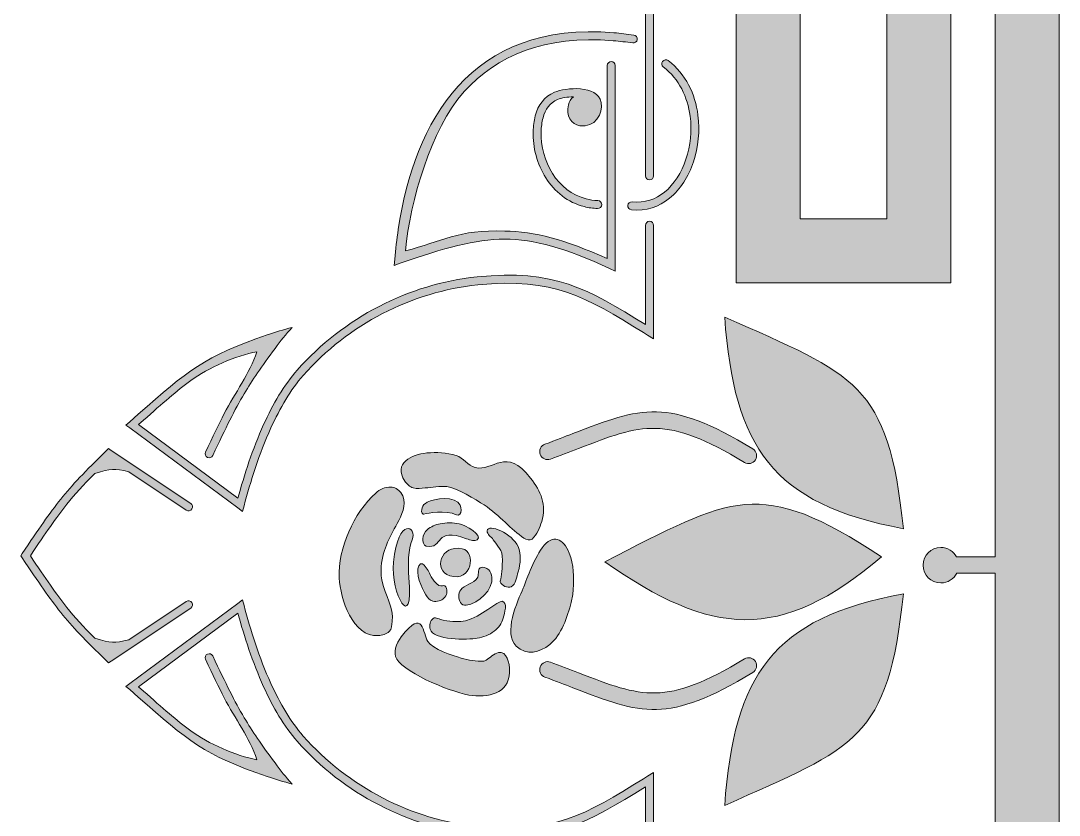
# Model space of a CAD drawing. Header units: inches. Extents: x -204 to 799, y -84 to 925.
# Drawn here: x 463.1 to 799.1, y 49.3 to 306.3 of the extents above; entities that cross this region are included whole.
import ezdxf

# ---------------------------------------------------------------- set-up
doc = ezdxf.new("R2010")
doc.units = ezdxf.units.IN
doc.header["$MEASUREMENT"] = 0
doc.layers.add('图层 1', color=7, linetype='Continuous')

# ---------------------------------------------------------------- blocks, each defined once
blk = doc.blocks.new('block 2')
at = {"layer": '图层 1', "true_color": 0xffffff}
h = blk.add_hatch(color=7, dxfattribs=at)
h.dxf.hatch_style = 2
edge = h.paths.add_edge_path()
edge.add_spline(control_points=[(778.76, 807.71), (778.76, 807.71), (778.76, 504.27), (778.76, 504.27), (778.76, 504.27), (764.02, 504.27), (764.02, 504.27), (764.02, 504.27), (764.02, 596.16), (764.02, 596.16), (764.02, 596.16), (764.02, 606.51), (764.02, 606.51), (764.02, 606.51), (753.67, 606.51), (753.67, 606.51), (753.67, 606.51), (704.9, 606.51), (704.9, 606.51), (704.9, 606.51), (694.55, 606.51), (694.55, 606.51), (694.55, 606.51), (694.55, 596.16), (694.55, 596.16), (694.55, 596.16), (694.55, 434.09), (694.55, 434.09), (694.55, 434.09), (694.55, 393.97), (694.55, 393.97), (694.55, 393.97), (694.55, 231.89), (694.55, 231.89), (694.55, 231.89), (694.55, 221.54), (694.55, 221.54), (694.55, 221.54), (704.9, 221.54), (704.9, 221.54), (704.9, 221.54), (753.67, 221.54), (753.67, 221.54), (753.67, 221.54), (764.02, 221.54), (764.02, 221.54), (764.02, 221.54), (764.02, 231.89), (764.02, 231.89), (764.02, 231.89), (764.02, 323.8), (764.02, 323.8), (764.02, 323.8), (778.43, 323.8), (778.43, 323.8), (778.43, 323.8), (778.43, 164.88), (778.43, 164.88), (778.43, 164.88), (778.43, 132.86), (778.43, 132.86), (778.43, 132.86), (765.89, 132.86), (765.89, 132.86), (764.92, 134.68), (763.01, 135.93), (760.8, 135.93), (757.63, 135.93), (755.06, 133.36), (755.06, 130.18), (755.06, 127.01), (757.63, 124.44), (760.8, 124.44), (763.07, 124.44), (765.03, 125.77), (765.97, 127.67), (765.97, 127.67), (778.43, 127.67), (778.43, 127.67), (778.43, 127.67), (778.43, 97.58), (778.43, 97.58), (778.43, 97.58), (778.43, -61.34), (778.43, -61.34), (778.43, -61.34), (764.02, -61.34), (764.02, -61.34), (764.02, -61.34), (764.02, 30.56), (764.02, 30.56), (764.02, 30.56), (764.02, 40.91), (764.02, 40.91), (764.02, 40.91), (753.67, 40.91), (753.67, 40.91), (753.67, 40.91), (704.9, 40.91), (704.9, 40.91), (704.9, 40.91), (694.55, 40.91), (694.55, 40.91), (694.55, 40.91), (694.55, 30.56), (694.55, 30.56), (694.55, 30.56), (694.55, -83.96), (694.55, -83.96), (694.55, -83.96), (715.26, -83.96), (715.26, -83.96), (715.26, -83.96), (715.26, 20.21), (715.26, 20.21), (715.26, 20.21), (743.32, 20.21), (743.32, 20.21), (743.32, 20.21), (743.32, -71.69), (743.32, -71.69), (743.32, -71.69), (743.32, -82.05), (743.32, -82.05), (743.32, -82.05), (753.67, -82.05), (753.67, -82.05), (753.67, -82.05), (788.78, -82.05), (788.78, -82.05), (788.78, -82.05), (799.13, -82.05), (799.13, -82.05), (799.13, -82.05), (799.13, -71.69), (799.13, -71.69), (799.13, -71.69), (799.13, 97.58), (799.13, 97.58), (799.13, 97.58), (799.13, 164.88), (799.13, 164.88), (799.13, 164.88), (799.13, 334.15), (799.13, 334.15), (799.13, 334.15), (799.13, 344.5), (799.13, 344.5), (799.13, 344.5), (788.78, 344.5), (788.78, 344.5), (788.78, 344.5), (753.67, 344.5), (753.67, 344.5), (753.67, 344.5), (743.32, 344.5), (743.32, 344.5), (743.32, 344.5), (743.32, 334.15), (743.32, 334.15), (743.32, 334.15), (743.32, 242.25), (743.32, 242.25), (743.32, 242.25), (715.26, 242.25), (715.26, 242.25), (715.26, 242.25), (715.26, 393.97), (715.26, 393.97), (715.26, 393.97), (715.26, 434.09), (715.26, 434.09), (715.26, 434.09), (715.26, 585.81), (715.26, 585.81), (715.26, 585.81), (743.32, 585.81), (743.32, 585.81), (743.32, 585.81), (743.32, 493.9), (743.32, 493.9), (743.32, 493.9), (743.32, 483.55), (743.32, 483.55), (743.32, 483.55), (753.67, 483.55), (753.67, 483.55), (753.67, 483.55), (788.78, 483.55), (788.78, 483.55), (788.78, 483.55), (799.13, 483.55), (799.13, 483.55), (799.13, 483.55), (799.13, 493.9), (799.13, 493.9), (799.13, 493.9), (799.13, 853.12), (799.13, 853.12), (799.13, 853.12), (776.62, 841.67), (776.62, 841.67), (778.15, 831.7), (778.76, 820.39), (778.76, 807.71)], knot_values=[0, 0, 0, 0, 1, 1, 1, 2, 2, 2, 3, 3, 3, 4, 4, 4, 5, 5, 5, 6, 6, 6, 7, 7, 7, 8, 8, 8, 9, 9, 9, 10, 10, 10, 11, 11, 11, 12, 12, 12, 13, 13, 13, 14, 14, 14, 15, 15, 15, 16, 16, 16, 17, 17, 17, 18, 18, 18, 19, 19, 19, 20, 20, 20, 21, 21, 21, 22, 22, 22, 23, 23, 23, 24, 24, 24, 25, 25, 25, 26, 26, 26, 27, 27, 27, 28, 28, 28, 29, 29, 29, 30, 30, 30, 31, 31, 31, 32, 32, 32, 33, 33, 33, 34, 34, 34, 35, 35, 35, 36, 36, 36, 37, 37, 37, 38, 38, 38, 39, 39, 39, 40, 40, 40, 41, 41, 41, 42, 42, 42, 43, 43, 43, 44, 44, 44, 45, 45, 45, 46, 46, 46, 47, 47, 47, 48, 48, 48, 49, 49, 49, 50, 50, 50, 51, 51, 51, 52, 52, 52, 53, 53, 53, 54, 54, 54, 55, 55, 55, 56, 56, 56, 57, 57, 57, 58, 58, 58, 59, 59, 59, 60, 60, 60, 61, 61, 61, 62, 62, 62, 63, 63, 63, 64, 64, 64, 65, 65, 65, 66, 66, 66, 67, 67, 67, 68, 68, 68, 68], degree=3, periodic=1)
h = blk.add_hatch(color=7, dxfattribs=at)
h.dxf.hatch_style = 2
edge = h.paths.add_edge_path()
edge.add_spline(control_points=[(665.24, 256.14), (665.24, 255.42), (665.82, 254.85), (666.54, 254.85), (667.25, 254.85), (667.83, 255.42), (667.83, 256.14), (667.83, 256.14), (667.83, 435.85), (667.83, 435.85), (667.83, 435.85), (667.82, 435.85), (667.82, 435.85), (667.71, 456.47), (667.4, 473.21), (666.45, 489.86), (665.5, 506.55), (663.9, 523.18), (661.23, 543.56), (661.13, 544.27), (660.49, 544.77), (659.78, 544.68), (659.07, 544.59), (658.57, 543.94), (658.67, 543.23), (661.33, 522.94), (662.92, 506.36), (663.87, 489.72), (664.83, 473.06), (665.13, 456.37), (665.25, 435.85), (665.25, 435.85), (665.24, 435.85), (665.24, 435.85), (665.24, 435.85), (665.24, 256.14), (665.24, 256.14)], knot_values=[0, 0, 0, 0, 1, 1, 1, 2, 2, 2, 3, 3, 3, 4, 4, 4, 5, 5, 5, 6, 6, 6, 7, 7, 7, 8, 8, 8, 9, 9, 9, 10, 10, 10, 11, 11, 11, 12, 12, 12, 12], degree=3, periodic=1)
h = blk.add_hatch(color=7, dxfattribs=at)
h.dxf.hatch_style = 2
edge = h.paths.add_edge_path()
edge.add_spline(control_points=[(661.1, 299.12), (661.79, 299.01), (662.46, 299.5), (662.55, 300.2), (662.66, 300.91), (662.17, 301.57), (661.46, 301.67), (659.26, 301.99), (657.11, 302.25), (655.04, 302.42), (631.85, 304.39), (615.69, 297.23), (604.66, 285.16), (593.68, 273.16), (587.84, 256.32), (585.24, 238.81), (584.76, 235.6), (584.39, 232.37), (584.12, 229.17), (584.12, 229.17), (583.95, 227.19), (583.95, 227.19), (583.95, 227.19), (585.83, 227.84), (585.83, 227.84), (600.18, 232.77), (609.95, 235.66), (619.67, 235.66), (629.36, 235.67), (639.18, 232.79), (653.63, 226.19), (653.63, 226.19), (655.46, 225.35), (655.46, 225.35), (655.46, 225.35), (655.46, 227.35), (655.46, 227.35), (655.46, 227.35), (655.46, 291.82), (655.46, 291.82), (655.46, 292.54), (654.87, 293.12), (654.16, 293.12), (653.45, 293.12), (652.86, 292.54), (652.86, 291.82), (652.86, 291.82), (652.86, 229.35), (652.86, 229.35), (639.05, 235.54), (629.36, 238.25), (619.67, 238.25), (604.56, 238.91), (599.43, 234.85), (587.52, 231.89), (589.14, 248), (595.67, 271), (606.55, 283.42), (617.07, 294.93), (632.54, 301.73), (654.82, 299.85), (656.87, 299.67), (658.96, 299.43), (661.1, 299.12)], knot_values=[0, 0, 0, 0, 1, 1, 1, 2, 2, 2, 3, 3, 3, 4, 4, 4, 5, 5, 5, 6, 6, 6, 7, 7, 7, 8, 8, 8, 9, 9, 9, 10, 10, 10, 11, 11, 11, 12, 12, 12, 13, 13, 13, 14, 14, 14, 15, 15, 15, 16, 16, 16, 17, 17, 17, 18, 18, 18, 19, 19, 19, 20, 20, 20, 21, 21, 21, 21], degree=3, periodic=1)
h = blk.add_hatch(color=7, dxfattribs=at)
h.dxf.hatch_style = 2
edge = h.paths.add_edge_path()
edge.add_spline(control_points=[(672.57, 293.41), (672.01, 293.84), (671.2, 293.73), (670.77, 293.16), (670.34, 292.6), (670.45, 291.79), (671.01, 291.36), (676.11, 287.48), (678.87, 281.63), (679.68, 275.44), (680.29, 270.73), (679.77, 265.84), (678.31, 261.48), (676.86, 257.17), (674.5, 253.4), (671.4, 250.88), (668.52, 248.55), (664.97, 247.3), (660.93, 247.73), (660.22, 247.8), (659.58, 247.28), (659.51, 246.58), (659.44, 245.86), (659.96, 245.23), (660.67, 245.16), (665.44, 244.65), (669.62, 246.13), (673.02, 248.88), (676.52, 251.71), (679.16, 255.9), (680.76, 260.66), (682.33, 265.38), (682.9, 270.68), (682.22, 275.78), (681.35, 282.59), (678.27, 289.08), (672.57, 293.41)], knot_values=[0, 0, 0, 0, 1, 1, 1, 2, 2, 2, 3, 3, 3, 4, 4, 4, 5, 5, 5, 6, 6, 6, 7, 7, 7, 8, 8, 8, 9, 9, 9, 10, 10, 10, 11, 11, 11, 12, 12, 12, 12], degree=3, periodic=1)
h = blk.add_hatch(color=7, dxfattribs=at)
h.dxf.hatch_style = 2
edge = h.paths.add_edge_path()
edge.add_spline(control_points=[(640.27, 279.15), (639.42, 275.53), (641.29, 272.8), (644.01, 272.36), (648.76, 271.57), (651.69, 276.28), (650.93, 279.89), (649.69, 285.66), (639.37, 284.71), (635.78, 283.17), (632.44, 281.74), (630.44, 279.04), (629.56, 275.51), (629.16, 273.9), (628.93, 272.22), (628.88, 270.51), (628.71, 265.31), (630.15, 259.92), (632.97, 255.48), (635.82, 251.02), (640.06, 247.52), (645.46, 246.17), (646.81, 245.83), (648.24, 245.62), (649.75, 245.56), (650.46, 245.55), (651.06, 246.1), (651.08, 246.82), (651.1, 247.53), (650.54, 248.13), (649.83, 248.14), (648.53, 248.19), (647.27, 248.36), (646.09, 248.67), (641.39, 249.84), (637.66, 252.93), (635.15, 256.88), (632.61, 260.87), (631.31, 265.74), (631.46, 270.43), (631.51, 271.93), (631.71, 273.44), (632.07, 274.88), (632.76, 277.64), (634.28, 279.72), (636.78, 280.8), (638.17, 281.39), (639.88, 281.7), (641.94, 281.67), (641.06, 281.04), (640.52, 280.17), (640.27, 279.15)], knot_values=[0, 0, 0, 0, 1, 1, 1, 2, 2, 2, 3, 3, 3, 4, 4, 4, 5, 5, 5, 6, 6, 6, 7, 7, 7, 8, 8, 8, 9, 9, 9, 10, 10, 10, 11, 11, 11, 12, 12, 12, 13, 13, 13, 14, 14, 14, 15, 15, 15, 16, 16, 16, 17, 17, 17, 17], degree=3, periodic=1)
h = blk.add_hatch(color=7, dxfattribs=at)
h.dxf.hatch_style = 2
edge = h.paths.add_edge_path()
edge.add_spline(control_points=[(522.9, 166.79), (522.6, 166.14), (522.87, 165.37), (523.53, 165.07), (524.17, 164.77), (524.94, 165.05), (525.23, 165.7), (529.5, 174.78), (532.24, 180.38), (535.39, 185.65), (538.01, 190.06), (540.95, 194.32), (545.37, 200.31), (547.18, 202.78), (548.83, 204.82), (550.85, 207.11), (548.1, 206.37), (545.53, 205.62), (542.82, 204.69), (522.43, 197.76), (517.05, 193.04), (501.08, 179.03), (501.08, 179.03), (498.31, 176.59), (498.31, 176.59), (498.31, 176.59), (497.1, 175.54), (497.1, 175.54), (497.1, 175.54), (498.39, 174.59), (498.39, 174.59), (498.39, 174.59), (533.32, 148.71), (533.32, 148.71), (533.32, 148.71), (534.86, 147.57), (534.86, 147.57), (534.86, 147.57), (535.34, 149.42), (535.34, 149.42), (537.36, 157.13), (540.21, 166.21), (544.02, 174.61), (546.94, 181), (550.4, 186.99), (554.47, 191.59), (561.75, 199.82), (570.55, 206.6), (580.18, 211.6), (589.8, 216.59), (600.29, 219.79), (610.97, 220.87), (635.59, 223.34), (645.76, 217.04), (664.55, 205.42), (664.55, 205.42), (665.85, 204.6), (665.85, 204.6), (665.85, 204.6), (667.83, 203.39), (667.83, 203.39), (667.83, 203.39), (667.83, 205.7), (667.83, 205.7), (667.83, 205.7), (667.83, 240.12), (667.83, 240.12), (667.83, 240.84), (667.25, 241.43), (666.54, 241.43), (665.82, 241.43), (665.24, 240.84), (665.24, 240.12), (665.24, 240.12), (665.24, 208.01), (665.24, 208.01), (646.38, 219.69), (635.91, 225.98), (610.72, 223.44), (599.69, 222.33), (588.9, 219.03), (579, 213.9), (569.08, 208.75), (560.03, 201.77), (552.54, 193.3), (548.28, 188.47), (544.67, 182.28), (541.67, 175.67), (538.1, 167.81), (535.35, 159.33), (533.34, 151.91), (533.34, 151.91), (501.21, 175.71), (501.21, 175.71), (501.21, 175.71), (502.78, 177.08), (502.78, 177.08), (508.98, 182.56), (513.56, 186.66), (518.06, 189.9), (523.73, 194), (532.62, 198.06), (539.51, 199.25), (537.14, 192.14), (532.35, 185.94), (528.91, 179.23), (527.15, 175.78), (525.26, 171.81), (522.9, 166.79)], knot_values=[0, 0, 0, 0, 1, 1, 1, 2, 2, 2, 3, 3, 3, 4, 4, 4, 5, 5, 5, 6, 6, 6, 7, 7, 7, 8, 8, 8, 9, 9, 9, 10, 10, 10, 11, 11, 11, 12, 12, 12, 13, 13, 13, 14, 14, 14, 15, 15, 15, 16, 16, 16, 17, 17, 17, 18, 18, 18, 19, 19, 19, 20, 20, 20, 21, 21, 21, 22, 22, 22, 23, 23, 23, 24, 24, 24, 25, 25, 25, 26, 26, 26, 27, 27, 27, 28, 28, 28, 29, 29, 29, 30, 30, 30, 31, 31, 31, 32, 32, 32, 33, 33, 33, 34, 34, 34, 35, 35, 35, 36, 36, 36, 36], degree=3, periodic=1)
h = blk.add_hatch(color=7, dxfattribs=at)
h.dxf.hatch_style = 2
edge = h.paths.add_edge_path()
edge.add_spline(control_points=[(690.86, 210.46), (693.93, 168.37), (706.2, 149.91), (748.71, 142), (743.73, 189.42), (733.33, 191.56), (690.86, 210.46)], knot_values=[0, 0, 0, 0, 1, 1, 1, 2, 2, 2, 2], degree=3, periodic=1)
h = blk.add_hatch(color=7, dxfattribs=at)
h.dxf.hatch_style = 2
edge = h.paths.add_edge_path()
edge.add_spline(control_points=[(634.48, 164.49), (637.49, 165.6), (640.65, 166.82), (643.58, 167.96), (664.07, 175.87), (671.8, 178.86), (697.28, 163.42), (698.5, 162.68), (700.08, 163.07), (700.83, 164.29), (701.56, 165.51), (701.17, 167.09), (699.96, 167.82), (672.3, 184.59), (663.93, 181.34), (641.71, 172.76), (639.1, 171.76), (636.28, 170.66), (632.71, 169.35), (631.37, 168.86), (630.68, 167.37), (631.17, 166.03), (631.66, 164.68), (633.14, 164), (634.48, 164.49)], knot_values=[0, 0, 0, 0, 1, 1, 1, 2, 2, 2, 3, 3, 3, 4, 4, 4, 5, 5, 5, 6, 6, 6, 7, 7, 7, 8, 8, 8, 8], degree=3, periodic=1)
h = blk.add_hatch(color=7, dxfattribs=at)
h.dxf.hatch_style = 2
edge = h.paths.add_edge_path()
edge.add_spline(control_points=[(628.57, 138.67), (630.15, 140.12), (631.01, 142.28), (631.64, 144.33), (633.28, 149.64), (631.38, 154.11), (628.07, 158.4), (620.13, 168.75), (615.89, 160.35), (610.13, 161.8), (607.77, 162.39), (606.29, 164.99), (603.98, 165.68), (600.92, 166.6), (597.61, 166.8), (594.44, 166.49), (589.5, 166.01), (583.61, 163.16), (587.31, 157.43), (587.96, 156.43), (588.94, 155.55), (590.06, 155.17), (591.29, 154.74), (592.66, 155.11), (593.96, 155.17), (596.27, 155.27), (598.6, 155.9), (600.91, 155.65), (604.07, 155.3), (610.35, 151.44), (613.04, 149.67), (618.07, 146.33), (621.86, 141.65), (625.83, 138.99), (626.58, 138.48), (627.89, 138.04), (628.57, 138.67)], knot_values=[0, 0, 0, 0, 1, 1, 1, 2, 2, 2, 3, 3, 3, 4, 4, 4, 5, 5, 5, 6, 6, 6, 7, 7, 7, 8, 8, 8, 9, 9, 9, 10, 10, 10, 11, 11, 11, 12, 12, 12, 12], degree=3, periodic=1)
h = blk.add_hatch(color=7, dxfattribs=at)
h.dxf.hatch_style = 2
edge = h.paths.add_edge_path()
edge.add_spline(control_points=[(518.44, 118.11), (518.04, 118.71), (517.23, 118.87), (516.63, 118.47), (516.63, 118.47), (498, 106.05), (498, 106.05), (493.23, 104.99), (492.42, 104.89), (486.99, 106.63), (483.29, 110.37), (480.55, 113.38), (478.01, 116.54), (474.44, 120.99), (471.21, 125.76), (466.17, 133.25), (471.21, 140.74), (474.44, 145.51), (478.01, 149.95), (480.55, 153.11), (483.29, 156.13), (486.99, 159.86), (492.42, 161.6), (493.23, 161.51), (498, 160.45), (498, 160.45), (516.63, 148.02), (516.63, 148.02), (517.23, 147.63), (518.04, 147.79), (518.44, 148.38), (518.83, 148.98), (518.67, 149.79), (518.08, 150.18), (518.08, 150.18), (492.36, 167.33), (492.36, 167.33), (492.36, 167.33), (491.49, 167.9), (491.49, 167.9), (491.49, 167.9), (490.74, 167.17), (490.74, 167.17), (483.87, 160.54), (479.75, 156.23), (476.01, 151.57), (472.27, 146.92), (468.91, 141.94), (463.54, 133.96), (463.54, 133.96), (463.07, 133.25), (463.07, 133.25), (463.07, 133.25), (463.54, 132.53), (463.54, 132.53), (468.91, 124.55), (472.27, 119.58), (476.01, 114.93), (479.75, 110.26), (483.87, 105.95), (490.74, 99.32), (490.74, 99.32), (491.49, 98.59), (491.49, 98.59), (491.49, 98.59), (492.36, 99.17), (492.36, 99.17), (492.36, 99.17), (518.08, 116.32), (518.08, 116.32), (518.67, 116.71), (518.83, 117.52), (518.44, 118.11)], knot_values=[0, 0, 0, 0, 1, 1, 1, 2, 2, 2, 3, 3, 3, 4, 4, 4, 5, 5, 5, 6, 6, 6, 7, 7, 7, 8, 8, 8, 9, 9, 9, 10, 10, 10, 11, 11, 11, 12, 12, 12, 13, 13, 13, 14, 14, 14, 15, 15, 15, 16, 16, 16, 17, 17, 17, 18, 18, 18, 19, 19, 19, 20, 20, 20, 21, 21, 21, 22, 22, 22, 23, 23, 23, 24, 24, 24, 24], degree=3, periodic=1)
h = blk.add_hatch(color=7, dxfattribs=at)
h.dxf.hatch_style = 2
edge = h.paths.add_edge_path()
edge.add_spline(control_points=[(652.03, 131.33), (686.59, 107.13), (708.67, 104.98), (741.64, 132.95), (701.75, 159.03), (693.5, 152.33), (652.03, 131.33)], knot_values=[0, 0, 0, 0, 1, 1, 1, 2, 2, 2, 2], degree=3, periodic=1)
h = blk.add_hatch(color=7, dxfattribs=at)
h.dxf.hatch_style = 2
edge = h.paths.add_edge_path()
edge.add_spline(control_points=[(585.38, 144.65), (586.84, 147.53), (588.23, 150.77), (586.02, 153.71), (585.29, 154.69), (584.02, 155.51), (582.79, 155.49), (581.04, 155.46), (579.22, 154.74), (577.94, 153.55), (570.88, 147), (565.67, 135.87), (566.13, 126.05), (566.45, 119.33), (570.49, 106.86), (578.75, 107.45), (580, 107.54), (581.41, 107.85), (582.3, 108.74), (583.1, 109.54), (583.15, 110.86), (583.28, 111.98), (583.81, 116.67), (581, 120.42), (580.04, 124.92), (579.7, 126.5), (579.57, 128.16), (579.72, 129.77), (580.29, 135.88), (582.81, 139.59), (585.38, 144.65)], knot_values=[0, 0, 0, 0, 1, 1, 1, 2, 2, 2, 3, 3, 3, 4, 4, 4, 5, 5, 5, 6, 6, 6, 7, 7, 7, 8, 8, 8, 9, 9, 9, 10, 10, 10, 10], degree=3, periodic=1)
h = blk.add_hatch(color=7, dxfattribs=at)
h.dxf.hatch_style = 2
edge = h.paths.add_edge_path()
edge.add_spline(control_points=[(594.6, 150.57), (593.73, 150.12), (593.22, 149.5), (592.98, 148.79), (592.74, 148.08), (592.61, 146.99), (593.3, 146.68), (593.39, 146.66), (598.51, 148.05), (602.68, 147.01), (603.77, 146.74), (604.48, 146.06), (605.12, 146.68), (605.75, 147.32), (605.7, 148.69), (605.28, 149.6), (603.76, 152.84), (596.82, 151.71), (594.6, 150.57)], knot_values=[0, 0, 0, 0, 1, 1, 1, 2, 2, 2, 3, 3, 3, 4, 4, 4, 5, 5, 5, 6, 6, 6, 6], degree=3, periodic=1)
h = blk.add_hatch(color=7, dxfattribs=at)
h.dxf.hatch_style = 2
edge = h.paths.add_edge_path()
edge.add_spline(control_points=[(588.69, 126.21), (588.33, 130.31), (588.43, 135.26), (589.75, 138.44), (591.45, 142.55), (585.18, 146.22), (583.66, 131.17), (582.62, 121.05), (590.33, 107.7), (588.69, 126.21)], knot_values=[0, 0, 0, 0, 1, 1, 1, 2, 2, 2, 3, 3, 3, 3], degree=3, periodic=1)
h = blk.add_hatch(color=7, dxfattribs=at)
h.dxf.hatch_style = 2
edge = h.paths.add_edge_path()
edge.add_spline(control_points=[(610.78, 138.44), (612.83, 139.79), (606.84, 143.26), (604.95, 143.61), (602.95, 143.99), (600.81, 143.99), (598.8, 143.61), (597.29, 143.34), (595.77, 142.68), (594.6, 141.68), (593.78, 140.97), (593.21, 139.84), (593.14, 138.76), (593.08, 137.87), (593.4, 136.5), (594.28, 136.33), (600.06, 135.28), (596.68, 142.84), (607.33, 138.75), (608.67, 138.23), (609.97, 137.9), (610.78, 138.44)], knot_values=[0, 0, 0, 0, 1, 1, 1, 2, 2, 2, 3, 3, 3, 4, 4, 4, 5, 5, 5, 6, 6, 6, 7, 7, 7, 7], degree=3, periodic=1)
h = blk.add_hatch(color=7, dxfattribs=at)
h.dxf.hatch_style = 2
edge = h.paths.add_edge_path()
edge.add_spline(control_points=[(624.04, 128.09), (624.82, 130.81), (625.05, 133.64), (624, 136.21), (622.27, 140.37), (614.23, 143.83), (614.01, 141.35), (613.91, 140.19), (615.27, 139.38), (615.96, 138.44), (618.45, 134.97), (619.06, 135.24), (618.9, 130.19), (618.81, 127.32), (618.18, 124.95), (618.22, 124.85), (618.74, 123.66), (620.63, 122.6), (621.77, 123.23), (623.34, 124.1), (623.55, 126.37), (624.04, 128.09)], knot_values=[0, 0, 0, 0, 1, 1, 1, 2, 2, 2, 3, 3, 3, 4, 4, 4, 5, 5, 5, 6, 6, 6, 7, 7, 7, 7], degree=3, periodic=1)
h = blk.add_hatch(color=7, dxfattribs=at)
h.dxf.hatch_style = 2
edge = h.paths.add_edge_path()
edge.add_spline(control_points=[(634.23, 104.54), (637.99, 107.56), (640.04, 113.64), (641.18, 118.12), (641.54, 119.5), (641.75, 120.91), (641.83, 122.33), (642.08, 126.34), (642.08, 130.34), (640.54, 134.14), (638.67, 138.73), (635.24, 140.58), (631.83, 135.85), (628.89, 131.78), (626.49, 124.71), (625.66, 122.82), (623.79, 118.57), (619.1, 107.97), (623.39, 104.05), (626.87, 100.87), (630.91, 101.87), (634.23, 104.54)], knot_values=[0, 0, 0, 0, 1, 1, 1, 2, 2, 2, 3, 3, 3, 4, 4, 4, 5, 5, 5, 6, 6, 6, 7, 7, 7, 7], degree=3, periodic=1)
h = blk.add_hatch(color=7, dxfattribs=at)
h.dxf.hatch_style = 2
edge = h.paths.add_edge_path()
edge.add_spline(control_points=[(601.88, 126.79), (609.14, 124.55), (610.55, 134.53), (605.93, 135.52), (598.93, 137.04), (596.43, 128.47), (601.88, 126.79)], knot_values=[0, 0, 0, 0, 1, 1, 1, 2, 2, 2, 2], degree=3, periodic=1)
h = blk.add_hatch(color=7, dxfattribs=at)
h.dxf.hatch_style = 2
edge = h.paths.add_edge_path()
edge.add_spline(control_points=[(591.85, 130.02), (590.66, 127.79), (592.78, 122.67), (594.11, 120.64), (594.69, 119.79), (595.37, 118.74), (596.38, 118.54), (597.82, 118.27), (599.16, 118.7), (600.02, 119.51), (600.98, 120.42), (601.35, 121.81), (600.59, 123.23), (599.91, 124.47), (598.62, 121.69), (595.9, 126.46), (595.61, 126.95), (593.23, 132.6), (591.85, 130.02)], knot_values=[0, 0, 0, 0, 1, 1, 1, 2, 2, 2, 3, 3, 3, 4, 4, 4, 5, 5, 5, 6, 6, 6, 6], degree=3, periodic=1)
h = blk.add_hatch(color=7, dxfattribs=at)
h.dxf.hatch_style = 2
edge = h.paths.add_edge_path()
edge.add_spline(control_points=[(614.5, 128.72), (613.77, 129.33), (612.51, 129.94), (611.75, 129.38), (610.8, 128.68), (611.46, 126.94), (610.78, 125.98), (609.7, 124.46), (606.5, 123.55), (605.44, 122.26), (604.97, 121.69), (604.82, 120.89), (604.79, 120.16), (604.73, 118.74), (605.65, 117.05), (607.22, 117.25), (611.21, 117.76), (616.11, 122.3), (615.47, 126.31), (615.34, 127.16), (615.17, 128.18), (614.5, 128.72)], knot_values=[0, 0, 0, 0, 1, 1, 1, 2, 2, 2, 3, 3, 3, 4, 4, 4, 5, 5, 5, 6, 6, 6, 7, 7, 7, 7], degree=3, periodic=1)
h = blk.add_hatch(color=7, dxfattribs=at)
h.dxf.hatch_style = 2
edge = h.paths.add_edge_path()
edge.add_spline(control_points=[(665.24, 58.51), (665.24, 58.51), (665.24, 26.4), (665.24, 26.4), (665.24, 25.69), (665.82, 25.11), (666.54, 25.11), (667.25, 25.11), (667.83, 25.69), (667.83, 26.4), (667.83, 26.4), (667.83, 60.82), (667.83, 60.82), (667.83, 60.82), (667.83, 63.15), (667.83, 63.15), (667.83, 63.15), (665.85, 61.92), (665.85, 61.92), (665.85, 61.92), (664.55, 61.11), (664.55, 61.11), (645.76, 49.49), (635.59, 43.19), (610.97, 45.67), (600.28, 46.74), (589.8, 49.94), (580.18, 54.93), (570.54, 59.93), (561.75, 66.71), (554.47, 74.94), (550.4, 79.54), (546.94, 85.52), (544.02, 91.93), (540.21, 100.31), (537.36, 109.41), (535.34, 117.11), (535.34, 117.11), (534.86, 118.96), (534.86, 118.96), (534.86, 118.96), (533.32, 117.83), (533.32, 117.83), (533.32, 117.83), (498.39, 91.95), (498.39, 91.95), (498.39, 91.95), (497.1, 91), (497.1, 91), (497.1, 91), (498.31, 89.94), (498.31, 89.94), (498.31, 89.94), (501.08, 87.5), (501.08, 87.5), (517.05, 73.5), (522.43, 68.78), (542.82, 61.83), (545.53, 60.92), (548.1, 60.17), (550.85, 59.42), (548.83, 61.71), (547.18, 63.75), (545.37, 66.22), (540.95, 72.2), (538.01, 76.47), (535.39, 80.87), (532.24, 86.16), (529.49, 91.75), (525.23, 100.84), (524.94, 101.48), (524.17, 101.76), (523.53, 101.46), (522.87, 101.15), (522.6, 100.39), (522.9, 99.75), (525.26, 94.72), (527.15, 90.75), (528.91, 87.3), (532.35, 80.59), (537.14, 74.4), (539.51, 67.29), (532.62, 68.47), (523.73, 72.53), (518.06, 76.64), (513.56, 79.88), (508.98, 83.97), (502.78, 89.45), (502.78, 89.45), (501.21, 90.83), (501.21, 90.83), (501.21, 90.83), (533.34, 114.63), (533.34, 114.63), (535.35, 107.2), (538.1, 98.72), (541.67, 90.86), (544.67, 84.25), (548.28, 78.05), (552.54, 73.23), (560.03, 64.76), (569.08, 57.77), (579, 52.64), (588.9, 47.51), (599.69, 44.21), (610.72, 43.1), (635.91, 40.57), (646.38, 46.85), (665.24, 58.51)], knot_values=[0, 0, 0, 0, 1, 1, 1, 2, 2, 2, 3, 3, 3, 4, 4, 4, 5, 5, 5, 6, 6, 6, 7, 7, 7, 8, 8, 8, 9, 9, 9, 10, 10, 10, 11, 11, 11, 12, 12, 12, 13, 13, 13, 14, 14, 14, 15, 15, 15, 16, 16, 16, 17, 17, 17, 18, 18, 18, 19, 19, 19, 20, 20, 20, 21, 21, 21, 22, 22, 22, 23, 23, 23, 24, 24, 24, 25, 25, 25, 26, 26, 26, 27, 27, 27, 28, 28, 28, 29, 29, 29, 30, 30, 30, 31, 31, 31, 32, 32, 32, 33, 33, 33, 34, 34, 34, 35, 35, 35, 36, 36, 36, 36], degree=3, periodic=1)
h = blk.add_hatch(color=7, dxfattribs=at)
h.dxf.hatch_style = 2
edge = h.paths.add_edge_path()
edge.add_spline(control_points=[(610.78, 106.57), (612.73, 106.92), (614.71, 107.63), (616.27, 108.84), (617.63, 109.88), (618.75, 111.4), (619.18, 113.04), (619.66, 114.82), (620.67, 118.18), (618.87, 118.54), (617.54, 118.81), (611.84, 113.26), (607.02, 112.23), (604.9, 111.78), (602.93, 111.88), (599.78, 112.4), (598.68, 112.58), (597.41, 113.59), (596.49, 112.96), (595.51, 112.27), (595.31, 110.65), (595.57, 109.48), (596.34, 105.9), (607.83, 106.03), (610.78, 106.57)], knot_values=[0, 0, 0, 0, 1, 1, 1, 2, 2, 2, 3, 3, 3, 4, 4, 4, 5, 5, 5, 6, 6, 6, 7, 7, 7, 8, 8, 8, 8], degree=3, periodic=1)
h = blk.add_hatch(color=7, dxfattribs=at)
h.dxf.hatch_style = 2
edge = h.paths.add_edge_path()
edge.add_spline(control_points=[(748.71, 120.98), (706.2, 113.07), (693.93, 94.6), (690.86, 52.52), (733.33, 71.41), (743.73, 73.56), (748.71, 120.98)], knot_values=[0, 0, 0, 0, 1, 1, 1, 2, 2, 2, 2], degree=3, periodic=1)
h = blk.add_hatch(color=7, dxfattribs=at)
h.dxf.hatch_style = 2
edge = h.paths.add_edge_path()
edge.add_spline(control_points=[(609.16, 88.04), (615.64, 87.43), (621.74, 89.19), (621.2, 96.9), (620.99, 100), (619.69, 103.17), (616.58, 101.52), (615.17, 100.78), (613.84, 99.31), (612.88, 99.2), (610.45, 98.91), (607.96, 99.54), (605.6, 100.17), (602.96, 100.87), (596.34, 103.14), (594.76, 105.51), (593.17, 107.89), (593.55, 116.71), (586.21, 107.07), (584.46, 104.77), (583.47, 101.93), (584.74, 99.85), (587.74, 94.89), (603.83, 88.54), (609.16, 88.04)], knot_values=[0, 0, 0, 0, 1, 1, 1, 2, 2, 2, 3, 3, 3, 4, 4, 4, 5, 5, 5, 6, 6, 6, 7, 7, 7, 8, 8, 8, 8], degree=3, periodic=1)
h = blk.add_hatch(color=7, dxfattribs=at)
h.dxf.hatch_style = 2
edge = h.paths.add_edge_path()
edge.add_spline(control_points=[(632.71, 93.98), (636.28, 92.67), (639.1, 91.58), (641.71, 90.56), (663.93, 81.98), (672.3, 78.75), (699.96, 95.5), (701.17, 96.24), (701.56, 97.82), (700.83, 99.04), (700.08, 100.25), (698.5, 100.64), (697.28, 99.91), (671.8, 84.47), (664.06, 87.46), (643.58, 95.38), (640.65, 96.5), (637.49, 97.73), (634.47, 98.84), (633.14, 99.33), (631.66, 98.64), (631.17, 97.31), (630.68, 95.96), (631.37, 94.47), (632.71, 93.98)], knot_values=[0, 0, 0, 0, 1, 1, 1, 2, 2, 2, 3, 3, 3, 4, 4, 4, 5, 5, 5, 6, 6, 6, 7, 7, 7, 8, 8, 8, 8], degree=3, periodic=1)
at = {"layer": '图层 1', "lineweight": 0}
for points, knots in [([(778.76, 807.71), (778.76, 807.71), (778.76, 504.27), (778.76, 504.27), (778.76, 504.27), (764.02, 504.27), (764.02, 504.27), (764.02, 504.27), (764.02, 596.16), (764.02, 596.16), (764.02, 596.16), (764.02, 606.51), (764.02, 606.51), (764.02, 606.51), (753.67, 606.51), (753.67, 606.51), (753.67, 606.51), (704.9, 606.51), (704.9, 606.51), (704.9, 606.51), (694.55, 606.51), (694.55, 606.51), (694.55, 606.51), (694.55, 596.16), (694.55, 596.16), (694.55, 596.16), (694.55, 434.09), (694.55, 434.09), (694.55, 434.09), (694.55, 393.97), (694.55, 393.97), (694.55, 393.97), (694.55, 231.89), (694.55, 231.89), (694.55, 231.89), (694.55, 221.54), (694.55, 221.54), (694.55, 221.54), (704.9, 221.54), (704.9, 221.54), (704.9, 221.54), (753.67, 221.54), (753.67, 221.54), (753.67, 221.54), (764.02, 221.54), (764.02, 221.54), (764.02, 221.54), (764.02, 231.89), (764.02, 231.89), (764.02, 231.89), (764.02, 323.8), (764.02, 323.8), (764.02, 323.8), (778.43, 323.8), (778.43, 323.8), (778.43, 323.8), (778.43, 164.88), (778.43, 164.88), (778.43, 164.88), (778.43, 132.86), (778.43, 132.86), (778.43, 132.86), (765.89, 132.86), (765.89, 132.86), (764.92, 134.68), (763.01, 135.93), (760.8, 135.93), (757.63, 135.93), (755.06, 133.36), (755.06, 130.18), (755.06, 127.01), (757.63, 124.44), (760.8, 124.44), (763.07, 124.44), (765.03, 125.77), (765.97, 127.67), (765.97, 127.67), (778.43, 127.67), (778.43, 127.67), (778.43, 127.67), (778.43, 97.58), (778.43, 97.58), (778.43, 97.58), (778.43, -61.34), (778.43, -61.34), (778.43, -61.34), (764.02, -61.34), (764.02, -61.34), (764.02, -61.34), (764.02, 30.56), (764.02, 30.56), (764.02, 30.56), (764.02, 40.91), (764.02, 40.91), (764.02, 40.91), (753.67, 40.91), (753.67, 40.91), (753.67, 40.91), (704.9, 40.91), (704.9, 40.91), (704.9, 40.91), (694.55, 40.91), (694.55, 40.91), (694.55, 40.91), (694.55, 30.56), (694.55, 30.56), (694.55, 30.56), (694.55, -83.96), (694.55, -83.96), (694.55, -83.96), (715.26, -83.96), (715.26, -83.96), (715.26, -83.96), (715.26, 20.21), (715.26, 20.21), (715.26, 20.21), (743.32, 20.21), (743.32, 20.21), (743.32, 20.21), (743.32, -71.69), (743.32, -71.69), (743.32, -71.69), (743.32, -82.05), (743.32, -82.05), (743.32, -82.05), (753.67, -82.05), (753.67, -82.05), (753.67, -82.05), (788.78, -82.05), (788.78, -82.05), (788.78, -82.05), (799.13, -82.05), (799.13, -82.05), (799.13, -82.05), (799.13, -71.69), (799.13, -71.69), (799.13, -71.69), (799.13, 97.58), (799.13, 97.58), (799.13, 97.58), (799.13, 164.88), (799.13, 164.88), (799.13, 164.88), (799.13, 334.15), (799.13, 334.15), (799.13, 334.15), (799.13, 344.5), (799.13, 344.5), (799.13, 344.5), (788.78, 344.5), (788.78, 344.5), (788.78, 344.5), (753.67, 344.5), (753.67, 344.5), (753.67, 344.5), (743.32, 344.5), (743.32, 344.5), (743.32, 344.5), (743.32, 334.15), (743.32, 334.15), (743.32, 334.15), (743.32, 242.25), (743.32, 242.25), (743.32, 242.25), (715.26, 242.25), (715.26, 242.25), (715.26, 242.25), (715.26, 393.97), (715.26, 393.97), (715.26, 393.97), (715.26, 434.09), (715.26, 434.09), (715.26, 434.09), (715.26, 585.81), (715.26, 585.81), (715.26, 585.81), (743.32, 585.81), (743.32, 585.81), (743.32, 585.81), (743.32, 493.9), (743.32, 493.9), (743.32, 493.9), (743.32, 483.55), (743.32, 483.55), (743.32, 483.55), (753.67, 483.55), (753.67, 483.55), (753.67, 483.55), (788.78, 483.55), (788.78, 483.55), (788.78, 483.55), (799.13, 483.55), (799.13, 483.55), (799.13, 483.55), (799.13, 493.9), (799.13, 493.9), (799.13, 493.9), (799.13, 853.12), (799.13, 853.12), (799.13, 853.12), (776.62, 841.67), (776.62, 841.67), (778.15, 831.7), (778.76, 820.39), (778.76, 807.71)], [0, 0, 0, 0, 1, 1, 1, 2, 2, 2, 3, 3, 3, 4, 4, 4, 5, 5, 5, 6, 6, 6, 7, 7, 7, 8, 8, 8, 9, 9, 9, 10, 10, 10, 11, 11, 11, 12, 12, 12, 13, 13, 13, 14, 14, 14, 15, 15, 15, 16, 16, 16, 17, 17, 17, 18, 18, 18, 19, 19, 19, 20, 20, 20, 21, 21, 21, 22, 22, 22, 23, 23, 23, 24, 24, 24, 25, 25, 25, 26, 26, 26, 27, 27, 27, 28, 28, 28, 29, 29, 29, 30, 30, 30, 31, 31, 31, 32, 32, 32, 33, 33, 33, 34, 34, 34, 35, 35, 35, 36, 36, 36, 37, 37, 37, 38, 38, 38, 39, 39, 39, 40, 40, 40, 41, 41, 41, 42, 42, 42, 43, 43, 43, 44, 44, 44, 45, 45, 45, 46, 46, 46, 47, 47, 47, 48, 48, 48, 49, 49, 49, 50, 50, 50, 51, 51, 51, 52, 52, 52, 53, 53, 53, 54, 54, 54, 55, 55, 55, 56, 56, 56, 57, 57, 57, 58, 58, 58, 59, 59, 59, 60, 60, 60, 61, 61, 61, 62, 62, 62, 63, 63, 63, 64, 64, 64, 65, 65, 65, 66, 66, 66, 67, 67, 67, 68, 68, 68, 68]), ([(665.24, 256.14), (665.24, 255.42), (665.82, 254.85), (666.54, 254.85), (667.25, 254.85), (667.83, 255.42), (667.83, 256.14), (667.83, 256.14), (667.83, 435.85), (667.83, 435.85), (667.83, 435.85), (667.82, 435.85), (667.82, 435.85), (667.71, 456.47), (667.4, 473.21), (666.45, 489.86), (665.5, 506.55), (663.9, 523.18), (661.23, 543.56), (661.13, 544.27), (660.49, 544.77), (659.78, 544.68), (659.07, 544.59), (658.57, 543.94), (658.67, 543.23), (661.33, 522.94), (662.92, 506.36), (663.87, 489.72), (664.83, 473.06), (665.13, 456.37), (665.25, 435.85), (665.25, 435.85), (665.24, 435.85), (665.24, 435.85), (665.24, 435.85), (665.24, 256.14), (665.24, 256.14)], [0, 0, 0, 0, 1, 1, 1, 2, 2, 2, 3, 3, 3, 4, 4, 4, 5, 5, 5, 6, 6, 6, 7, 7, 7, 8, 8, 8, 9, 9, 9, 10, 10, 10, 11, 11, 11, 12, 12, 12, 12]), ([(661.1, 299.12), (661.79, 299.01), (662.46, 299.5), (662.55, 300.2), (662.66, 300.91), (662.17, 301.57), (661.46, 301.67), (659.26, 301.99), (657.11, 302.25), (655.04, 302.42), (631.85, 304.39), (615.69, 297.23), (604.66, 285.16), (593.68, 273.16), (587.84, 256.32), (585.24, 238.81), (584.76, 235.6), (584.39, 232.37), (584.12, 229.17), (584.12, 229.17), (583.95, 227.19), (583.95, 227.19), (583.95, 227.19), (585.83, 227.84), (585.83, 227.84), (600.18, 232.77), (609.95, 235.66), (619.67, 235.66), (629.36, 235.67), (639.18, 232.79), (653.63, 226.19), (653.63, 226.19), (655.46, 225.35), (655.46, 225.35), (655.46, 225.35), (655.46, 227.35), (655.46, 227.35), (655.46, 227.35), (655.46, 291.82), (655.46, 291.82), (655.46, 292.54), (654.87, 293.12), (654.16, 293.12), (653.45, 293.12), (652.86, 292.54), (652.86, 291.82), (652.86, 291.82), (652.86, 229.35), (652.86, 229.35), (639.05, 235.54), (629.36, 238.25), (619.67, 238.25), (604.56, 238.91), (599.43, 234.85), (587.52, 231.89), (589.14, 248), (595.67, 271), (606.55, 283.42), (617.07, 294.93), (632.54, 301.73), (654.82, 299.85), (656.87, 299.67), (658.96, 299.43), (661.1, 299.12)], [0, 0, 0, 0, 1, 1, 1, 2, 2, 2, 3, 3, 3, 4, 4, 4, 5, 5, 5, 6, 6, 6, 7, 7, 7, 8, 8, 8, 9, 9, 9, 10, 10, 10, 11, 11, 11, 12, 12, 12, 13, 13, 13, 14, 14, 14, 15, 15, 15, 16, 16, 16, 17, 17, 17, 18, 18, 18, 19, 19, 19, 20, 20, 20, 21, 21, 21, 21]), ([(672.57, 293.41), (672.01, 293.84), (671.2, 293.73), (670.77, 293.16), (670.34, 292.6), (670.45, 291.79), (671.01, 291.36), (676.11, 287.48), (678.87, 281.63), (679.68, 275.44), (680.29, 270.73), (679.77, 265.84), (678.31, 261.48), (676.86, 257.17), (674.5, 253.4), (671.4, 250.88), (668.52, 248.55), (664.97, 247.3), (660.93, 247.73), (660.22, 247.8), (659.58, 247.28), (659.51, 246.58), (659.44, 245.86), (659.96, 245.23), (660.67, 245.16), (665.44, 244.65), (669.62, 246.13), (673.02, 248.88), (676.52, 251.71), (679.16, 255.9), (680.76, 260.66), (682.33, 265.38), (682.9, 270.68), (682.22, 275.78), (681.35, 282.59), (678.27, 289.08), (672.57, 293.41)], [0, 0, 0, 0, 1, 1, 1, 2, 2, 2, 3, 3, 3, 4, 4, 4, 5, 5, 5, 6, 6, 6, 7, 7, 7, 8, 8, 8, 9, 9, 9, 10, 10, 10, 11, 11, 11, 12, 12, 12, 12]), ([(640.27, 279.15), (639.42, 275.53), (641.29, 272.8), (644.01, 272.36), (648.76, 271.57), (651.69, 276.28), (650.93, 279.89), (649.69, 285.66), (639.37, 284.71), (635.78, 283.17), (632.44, 281.74), (630.44, 279.04), (629.56, 275.51), (629.16, 273.9), (628.93, 272.22), (628.88, 270.51), (628.71, 265.31), (630.15, 259.92), (632.97, 255.48), (635.82, 251.02), (640.06, 247.52), (645.46, 246.17), (646.81, 245.83), (648.24, 245.62), (649.75, 245.56), (650.46, 245.55), (651.06, 246.1), (651.08, 246.82), (651.1, 247.53), (650.54, 248.13), (649.83, 248.14), (648.53, 248.19), (647.27, 248.36), (646.09, 248.67), (641.39, 249.84), (637.66, 252.93), (635.15, 256.88), (632.61, 260.87), (631.31, 265.74), (631.46, 270.43), (631.51, 271.93), (631.71, 273.44), (632.07, 274.88), (632.76, 277.64), (634.28, 279.72), (636.78, 280.8), (638.17, 281.39), (639.88, 281.7), (641.94, 281.67), (641.06, 281.04), (640.52, 280.17), (640.27, 279.15)], [0, 0, 0, 0, 1, 1, 1, 2, 2, 2, 3, 3, 3, 4, 4, 4, 5, 5, 5, 6, 6, 6, 7, 7, 7, 8, 8, 8, 9, 9, 9, 10, 10, 10, 11, 11, 11, 12, 12, 12, 13, 13, 13, 14, 14, 14, 15, 15, 15, 16, 16, 16, 17, 17, 17, 17]), ([(522.9, 166.79), (522.6, 166.14), (522.87, 165.37), (523.53, 165.07), (524.17, 164.77), (524.94, 165.05), (525.23, 165.7), (529.5, 174.78), (532.24, 180.38), (535.39, 185.65), (538.01, 190.06), (540.95, 194.32), (545.37, 200.31), (547.18, 202.78), (548.83, 204.82), (550.85, 207.11), (548.1, 206.37), (545.53, 205.62), (542.82, 204.69), (522.43, 197.76), (517.05, 193.04), (501.08, 179.03), (501.08, 179.03), (498.31, 176.59), (498.31, 176.59), (498.31, 176.59), (497.1, 175.54), (497.1, 175.54), (497.1, 175.54), (498.39, 174.59), (498.39, 174.59), (498.39, 174.59), (533.32, 148.71), (533.32, 148.71), (533.32, 148.71), (534.86, 147.57), (534.86, 147.57), (534.86, 147.57), (535.34, 149.42), (535.34, 149.42), (537.36, 157.13), (540.21, 166.21), (544.02, 174.61), (546.94, 181), (550.4, 186.99), (554.47, 191.59), (561.75, 199.82), (570.55, 206.6), (580.18, 211.6), (589.8, 216.59), (600.29, 219.79), (610.97, 220.87), (635.59, 223.34), (645.76, 217.04), (664.55, 205.42), (664.55, 205.42), (665.85, 204.6), (665.85, 204.6), (665.85, 204.6), (667.83, 203.39), (667.83, 203.39), (667.83, 203.39), (667.83, 205.7), (667.83, 205.7), (667.83, 205.7), (667.83, 240.12), (667.83, 240.12), (667.83, 240.84), (667.25, 241.43), (666.54, 241.43), (665.82, 241.43), (665.24, 240.84), (665.24, 240.12), (665.24, 240.12), (665.24, 208.01), (665.24, 208.01), (646.38, 219.69), (635.91, 225.98), (610.72, 223.44), (599.69, 222.33), (588.9, 219.03), (579, 213.9), (569.08, 208.75), (560.03, 201.77), (552.54, 193.3), (548.28, 188.47), (544.67, 182.28), (541.67, 175.67), (538.1, 167.81), (535.35, 159.33), (533.34, 151.91), (533.34, 151.91), (501.21, 175.71), (501.21, 175.71), (501.21, 175.71), (502.78, 177.08), (502.78, 177.08), (508.98, 182.56), (513.56, 186.66), (518.06, 189.9), (523.73, 194), (532.62, 198.06), (539.51, 199.25), (537.14, 192.14), (532.35, 185.94), (528.91, 179.23), (527.15, 175.78), (525.26, 171.81), (522.9, 166.79)], [0, 0, 0, 0, 1, 1, 1, 2, 2, 2, 3, 3, 3, 4, 4, 4, 5, 5, 5, 6, 6, 6, 7, 7, 7, 8, 8, 8, 9, 9, 9, 10, 10, 10, 11, 11, 11, 12, 12, 12, 13, 13, 13, 14, 14, 14, 15, 15, 15, 16, 16, 16, 17, 17, 17, 18, 18, 18, 19, 19, 19, 20, 20, 20, 21, 21, 21, 22, 22, 22, 23, 23, 23, 24, 24, 24, 25, 25, 25, 26, 26, 26, 27, 27, 27, 28, 28, 28, 29, 29, 29, 30, 30, 30, 31, 31, 31, 32, 32, 32, 33, 33, 33, 34, 34, 34, 35, 35, 35, 36, 36, 36, 36]), ([(690.86, 210.46), (693.93, 168.37), (706.2, 149.91), (748.71, 142), (743.73, 189.42), (733.33, 191.56), (690.86, 210.46)], [0, 0, 0, 0, 1, 1, 1, 2, 2, 2, 2]), ([(634.48, 164.49), (637.49, 165.6), (640.65, 166.82), (643.58, 167.96), (664.07, 175.87), (671.8, 178.86), (697.28, 163.42), (698.5, 162.68), (700.08, 163.07), (700.83, 164.29), (701.56, 165.51), (701.17, 167.09), (699.96, 167.82), (672.3, 184.59), (663.93, 181.34), (641.71, 172.76), (639.1, 171.76), (636.28, 170.66), (632.71, 169.35), (631.37, 168.86), (630.68, 167.37), (631.17, 166.03), (631.66, 164.68), (633.14, 164), (634.48, 164.49)], [0, 0, 0, 0, 1, 1, 1, 2, 2, 2, 3, 3, 3, 4, 4, 4, 5, 5, 5, 6, 6, 6, 7, 7, 7, 8, 8, 8, 8]), ([(628.57, 138.67), (630.15, 140.12), (631.01, 142.28), (631.64, 144.33), (633.28, 149.64), (631.38, 154.11), (628.07, 158.4), (620.13, 168.75), (615.89, 160.35), (610.13, 161.8), (607.77, 162.39), (606.29, 164.99), (603.98, 165.68), (600.92, 166.6), (597.61, 166.8), (594.44, 166.49), (589.5, 166.01), (583.61, 163.16), (587.31, 157.43), (587.96, 156.43), (588.94, 155.55), (590.06, 155.17), (591.29, 154.74), (592.66, 155.11), (593.96, 155.17), (596.27, 155.27), (598.6, 155.9), (600.91, 155.65), (604.07, 155.3), (610.35, 151.44), (613.04, 149.67), (618.07, 146.33), (621.86, 141.65), (625.83, 138.99), (626.58, 138.48), (627.89, 138.04), (628.57, 138.67)], [0, 0, 0, 0, 1, 1, 1, 2, 2, 2, 3, 3, 3, 4, 4, 4, 5, 5, 5, 6, 6, 6, 7, 7, 7, 8, 8, 8, 9, 9, 9, 10, 10, 10, 11, 11, 11, 12, 12, 12, 12]), ([(518.44, 118.11), (518.04, 118.71), (517.23, 118.87), (516.63, 118.47), (516.63, 118.47), (498, 106.05), (498, 106.05), (493.23, 104.99), (492.42, 104.89), (486.99, 106.63), (483.29, 110.37), (480.55, 113.38), (478.01, 116.54), (474.44, 120.99), (471.21, 125.76), (466.17, 133.25), (471.21, 140.74), (474.44, 145.51), (478.01, 149.95), (480.55, 153.11), (483.29, 156.13), (486.99, 159.86), (492.42, 161.6), (493.23, 161.51), (498, 160.45), (498, 160.45), (516.63, 148.02), (516.63, 148.02), (517.23, 147.63), (518.04, 147.79), (518.44, 148.38), (518.83, 148.98), (518.67, 149.79), (518.08, 150.18), (518.08, 150.18), (492.36, 167.33), (492.36, 167.33), (492.36, 167.33), (491.49, 167.9), (491.49, 167.9), (491.49, 167.9), (490.74, 167.17), (490.74, 167.17), (483.87, 160.54), (479.75, 156.23), (476.01, 151.57), (472.27, 146.92), (468.91, 141.94), (463.54, 133.96), (463.54, 133.96), (463.07, 133.25), (463.07, 133.25), (463.07, 133.25), (463.54, 132.53), (463.54, 132.53), (468.91, 124.55), (472.27, 119.58), (476.01, 114.93), (479.75, 110.26), (483.87, 105.95), (490.74, 99.32), (490.74, 99.32), (491.49, 98.59), (491.49, 98.59), (491.49, 98.59), (492.36, 99.17), (492.36, 99.17), (492.36, 99.17), (518.08, 116.32), (518.08, 116.32), (518.67, 116.71), (518.83, 117.52), (518.44, 118.11)], [0, 0, 0, 0, 1, 1, 1, 2, 2, 2, 3, 3, 3, 4, 4, 4, 5, 5, 5, 6, 6, 6, 7, 7, 7, 8, 8, 8, 9, 9, 9, 10, 10, 10, 11, 11, 11, 12, 12, 12, 13, 13, 13, 14, 14, 14, 15, 15, 15, 16, 16, 16, 17, 17, 17, 18, 18, 18, 19, 19, 19, 20, 20, 20, 21, 21, 21, 22, 22, 22, 23, 23, 23, 24, 24, 24, 24]), ([(652.03, 131.33), (686.59, 107.13), (708.67, 104.98), (741.64, 132.95), (701.75, 159.03), (693.5, 152.33), (652.03, 131.33)], [0, 0, 0, 0, 1, 1, 1, 2, 2, 2, 2]), ([(585.38, 144.65), (586.84, 147.53), (588.23, 150.77), (586.02, 153.71), (585.29, 154.69), (584.02, 155.51), (582.79, 155.49), (581.04, 155.46), (579.22, 154.74), (577.94, 153.55), (570.88, 147), (565.67, 135.87), (566.13, 126.05), (566.45, 119.33), (570.49, 106.86), (578.75, 107.45), (580, 107.54), (581.41, 107.85), (582.3, 108.74), (583.1, 109.54), (583.15, 110.86), (583.28, 111.98), (583.81, 116.67), (581, 120.42), (580.04, 124.92), (579.7, 126.5), (579.57, 128.16), (579.72, 129.77), (580.29, 135.88), (582.81, 139.59), (585.38, 144.65)], [0, 0, 0, 0, 1, 1, 1, 2, 2, 2, 3, 3, 3, 4, 4, 4, 5, 5, 5, 6, 6, 6, 7, 7, 7, 8, 8, 8, 9, 9, 9, 10, 10, 10, 10]), ([(594.6, 150.57), (593.73, 150.12), (593.22, 149.5), (592.98, 148.79), (592.74, 148.08), (592.61, 146.99), (593.3, 146.68), (593.39, 146.66), (598.51, 148.05), (602.68, 147.01), (603.77, 146.74), (604.48, 146.06), (605.12, 146.68), (605.75, 147.32), (605.7, 148.69), (605.28, 149.6), (603.76, 152.84), (596.82, 151.71), (594.6, 150.57)], [0, 0, 0, 0, 1, 1, 1, 2, 2, 2, 3, 3, 3, 4, 4, 4, 5, 5, 5, 6, 6, 6, 6]), ([(588.69, 126.21), (588.33, 130.31), (588.43, 135.26), (589.75, 138.44), (591.45, 142.55), (585.18, 146.22), (583.66, 131.17), (582.62, 121.05), (590.33, 107.7), (588.69, 126.21)], [0, 0, 0, 0, 1, 1, 1, 2, 2, 2, 3, 3, 3, 3]), ([(610.78, 138.44), (612.83, 139.79), (606.84, 143.26), (604.95, 143.61), (602.95, 143.99), (600.81, 143.99), (598.8, 143.61), (597.29, 143.34), (595.77, 142.68), (594.6, 141.68), (593.78, 140.97), (593.21, 139.84), (593.14, 138.76), (593.08, 137.87), (593.4, 136.5), (594.28, 136.33), (600.06, 135.28), (596.68, 142.84), (607.33, 138.75), (608.67, 138.23), (609.97, 137.9), (610.78, 138.44)], [0, 0, 0, 0, 1, 1, 1, 2, 2, 2, 3, 3, 3, 4, 4, 4, 5, 5, 5, 6, 6, 6, 7, 7, 7, 7]), ([(624.04, 128.09), (624.82, 130.81), (625.05, 133.64), (624, 136.21), (622.27, 140.37), (614.23, 143.83), (614.01, 141.35), (613.91, 140.19), (615.27, 139.38), (615.96, 138.44), (618.45, 134.97), (619.06, 135.24), (618.9, 130.19), (618.81, 127.32), (618.18, 124.95), (618.22, 124.85), (618.74, 123.66), (620.63, 122.6), (621.77, 123.23), (623.34, 124.1), (623.55, 126.37), (624.04, 128.09)], [0, 0, 0, 0, 1, 1, 1, 2, 2, 2, 3, 3, 3, 4, 4, 4, 5, 5, 5, 6, 6, 6, 7, 7, 7, 7]), ([(634.23, 104.54), (637.99, 107.56), (640.04, 113.64), (641.18, 118.12), (641.54, 119.5), (641.75, 120.91), (641.83, 122.33), (642.08, 126.34), (642.08, 130.34), (640.54, 134.14), (638.67, 138.73), (635.24, 140.58), (631.83, 135.85), (628.89, 131.78), (626.49, 124.71), (625.66, 122.82), (623.79, 118.57), (619.1, 107.97), (623.39, 104.05), (626.87, 100.87), (630.91, 101.87), (634.23, 104.54)], [0, 0, 0, 0, 1, 1, 1, 2, 2, 2, 3, 3, 3, 4, 4, 4, 5, 5, 5, 6, 6, 6, 7, 7, 7, 7]), ([(601.88, 126.79), (609.14, 124.55), (610.55, 134.53), (605.93, 135.52), (598.93, 137.04), (596.43, 128.47), (601.88, 126.79)], [0, 0, 0, 0, 1, 1, 1, 2, 2, 2, 2]), ([(591.85, 130.02), (590.66, 127.79), (592.78, 122.67), (594.11, 120.64), (594.69, 119.79), (595.37, 118.74), (596.38, 118.54), (597.82, 118.27), (599.16, 118.7), (600.02, 119.51), (600.98, 120.42), (601.35, 121.81), (600.59, 123.23), (599.91, 124.47), (598.62, 121.69), (595.9, 126.46), (595.61, 126.95), (593.23, 132.6), (591.85, 130.02)], [0, 0, 0, 0, 1, 1, 1, 2, 2, 2, 3, 3, 3, 4, 4, 4, 5, 5, 5, 6, 6, 6, 6]), ([(614.5, 128.72), (613.77, 129.33), (612.51, 129.94), (611.75, 129.38), (610.8, 128.68), (611.46, 126.94), (610.78, 125.98), (609.7, 124.46), (606.5, 123.55), (605.44, 122.26), (604.97, 121.69), (604.82, 120.89), (604.79, 120.16), (604.73, 118.74), (605.65, 117.05), (607.22, 117.25), (611.21, 117.76), (616.11, 122.3), (615.47, 126.31), (615.34, 127.16), (615.17, 128.18), (614.5, 128.72)], [0, 0, 0, 0, 1, 1, 1, 2, 2, 2, 3, 3, 3, 4, 4, 4, 5, 5, 5, 6, 6, 6, 7, 7, 7, 7]), ([(665.24, 58.51), (665.24, 58.51), (665.24, 26.4), (665.24, 26.4), (665.24, 25.69), (665.82, 25.11), (666.54, 25.11), (667.25, 25.11), (667.83, 25.69), (667.83, 26.4), (667.83, 26.4), (667.83, 60.82), (667.83, 60.82), (667.83, 60.82), (667.83, 63.15), (667.83, 63.15), (667.83, 63.15), (665.85, 61.92), (665.85, 61.92), (665.85, 61.92), (664.55, 61.11), (664.55, 61.11), (645.76, 49.49), (635.59, 43.19), (610.97, 45.67), (600.28, 46.74), (589.8, 49.94), (580.18, 54.93), (570.54, 59.93), (561.75, 66.71), (554.47, 74.94), (550.4, 79.54), (546.94, 85.52), (544.02, 91.93), (540.21, 100.31), (537.36, 109.41), (535.34, 117.11), (535.34, 117.11), (534.86, 118.96), (534.86, 118.96), (534.86, 118.96), (533.32, 117.83), (533.32, 117.83), (533.32, 117.83), (498.39, 91.95), (498.39, 91.95), (498.39, 91.95), (497.1, 91), (497.1, 91), (497.1, 91), (498.31, 89.94), (498.31, 89.94), (498.31, 89.94), (501.08, 87.5), (501.08, 87.5), (517.05, 73.5), (522.43, 68.78), (542.82, 61.83), (545.53, 60.92), (548.1, 60.17), (550.85, 59.42), (548.83, 61.71), (547.18, 63.75), (545.37, 66.22), (540.95, 72.2), (538.01, 76.47), (535.39, 80.87), (532.24, 86.16), (529.49, 91.75), (525.23, 100.84), (524.94, 101.48), (524.17, 101.76), (523.53, 101.46), (522.87, 101.15), (522.6, 100.39), (522.9, 99.75), (525.26, 94.72), (527.15, 90.75), (528.91, 87.3), (532.35, 80.59), (537.14, 74.4), (539.51, 67.29), (532.62, 68.47), (523.73, 72.53), (518.06, 76.64), (513.56, 79.88), (508.98, 83.97), (502.78, 89.45), (502.78, 89.45), (501.21, 90.83), (501.21, 90.83), (501.21, 90.83), (533.34, 114.63), (533.34, 114.63), (535.35, 107.2), (538.1, 98.72), (541.67, 90.86), (544.67, 84.25), (548.28, 78.05), (552.54, 73.23), (560.03, 64.76), (569.08, 57.77), (579, 52.64), (588.9, 47.51), (599.69, 44.21), (610.72, 43.1), (635.91, 40.57), (646.38, 46.85), (665.24, 58.51)], [0, 0, 0, 0, 1, 1, 1, 2, 2, 2, 3, 3, 3, 4, 4, 4, 5, 5, 5, 6, 6, 6, 7, 7, 7, 8, 8, 8, 9, 9, 9, 10, 10, 10, 11, 11, 11, 12, 12, 12, 13, 13, 13, 14, 14, 14, 15, 15, 15, 16, 16, 16, 17, 17, 17, 18, 18, 18, 19, 19, 19, 20, 20, 20, 21, 21, 21, 22, 22, 22, 23, 23, 23, 24, 24, 24, 25, 25, 25, 26, 26, 26, 27, 27, 27, 28, 28, 28, 29, 29, 29, 30, 30, 30, 31, 31, 31, 32, 32, 32, 33, 33, 33, 34, 34, 34, 35, 35, 35, 36, 36, 36, 36]), ([(610.78, 106.57), (612.73, 106.92), (614.71, 107.63), (616.27, 108.84), (617.63, 109.88), (618.75, 111.4), (619.18, 113.04), (619.66, 114.82), (620.67, 118.18), (618.87, 118.54), (617.54, 118.81), (611.84, 113.26), (607.02, 112.23), (604.9, 111.78), (602.93, 111.88), (599.78, 112.4), (598.68, 112.58), (597.41, 113.59), (596.49, 112.96), (595.51, 112.27), (595.31, 110.65), (595.57, 109.48), (596.34, 105.9), (607.83, 106.03), (610.78, 106.57)], [0, 0, 0, 0, 1, 1, 1, 2, 2, 2, 3, 3, 3, 4, 4, 4, 5, 5, 5, 6, 6, 6, 7, 7, 7, 8, 8, 8, 8]), ([(748.71, 120.98), (706.2, 113.07), (693.93, 94.6), (690.86, 52.52), (733.33, 71.41), (743.73, 73.56), (748.71, 120.98)], [0, 0, 0, 0, 1, 1, 1, 2, 2, 2, 2]), ([(609.16, 88.04), (615.64, 87.43), (621.74, 89.19), (621.2, 96.9), (620.99, 100), (619.69, 103.17), (616.58, 101.52), (615.17, 100.78), (613.84, 99.31), (612.88, 99.2), (610.45, 98.91), (607.96, 99.54), (605.6, 100.17), (602.96, 100.87), (596.34, 103.14), (594.76, 105.51), (593.17, 107.89), (593.55, 116.71), (586.21, 107.07), (584.46, 104.77), (583.47, 101.93), (584.74, 99.85), (587.74, 94.89), (603.83, 88.54), (609.16, 88.04)], [0, 0, 0, 0, 1, 1, 1, 2, 2, 2, 3, 3, 3, 4, 4, 4, 5, 5, 5, 6, 6, 6, 7, 7, 7, 8, 8, 8, 8]), ([(632.71, 93.98), (636.28, 92.67), (639.1, 91.58), (641.71, 90.56), (663.93, 81.98), (672.3, 78.75), (699.96, 95.5), (701.17, 96.24), (701.56, 97.82), (700.83, 99.04), (700.08, 100.25), (698.5, 100.64), (697.28, 99.91), (671.8, 84.47), (664.06, 87.46), (643.58, 95.38), (640.65, 96.5), (637.49, 97.73), (634.47, 98.84), (633.14, 99.33), (631.66, 98.64), (631.17, 97.31), (630.68, 95.96), (631.37, 94.47), (632.71, 93.98)], [0, 0, 0, 0, 1, 1, 1, 2, 2, 2, 3, 3, 3, 4, 4, 4, 5, 5, 5, 6, 6, 6, 7, 7, 7, 8, 8, 8, 8])]:
    blk.add_open_spline(points, degree=3, knots=knots, dxfattribs=at)

msp = doc.modelspace()

# ---------------------------------------------------------------- block references
at = {"layer": '图层 1'}
msp.add_blockref('block 2', (0, 0), dxfattribs=at)

doc.saveas('drawing.dxf')
